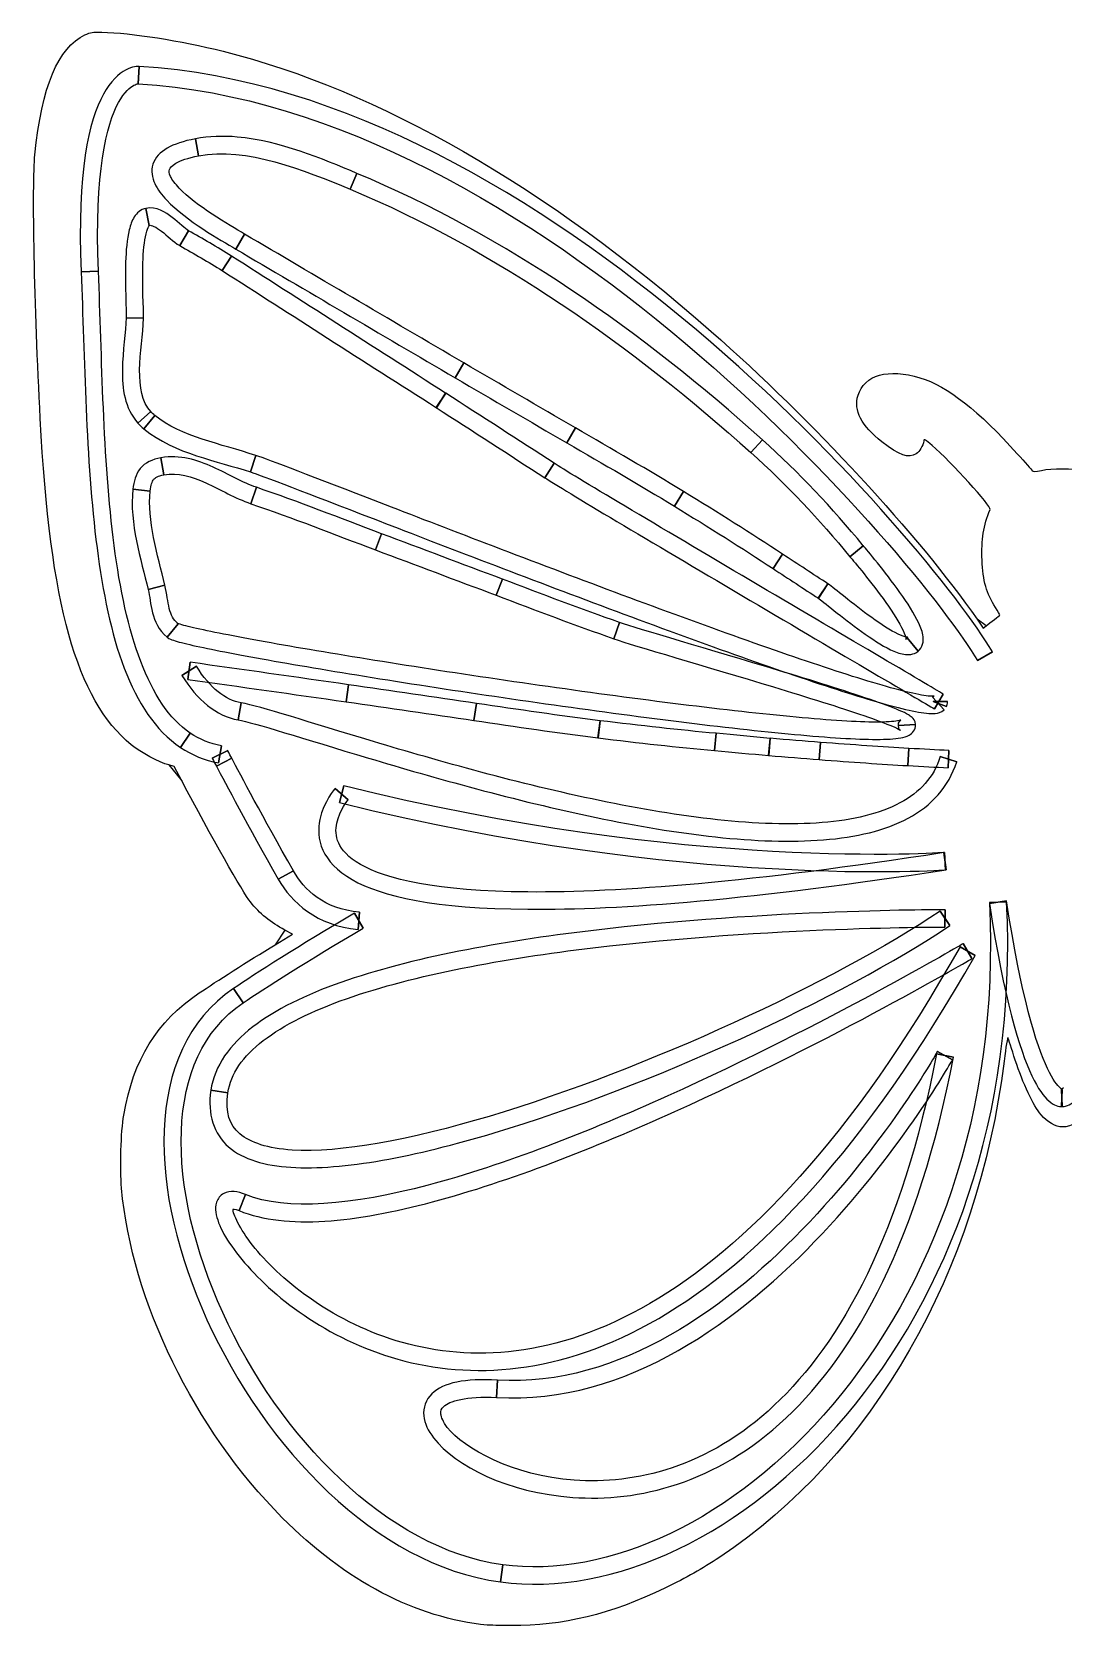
# Model space of a CAD drawing. Extents: x 51.1 to 151.1, y 144.7 to 222.1.
# Drawn here: x 51.1 to 101.1, y 144.7 to 222.1 of the extents above; entities that cross this region are included whole.
import ezdxf

# ---------------------------------------------------------------- set-up
doc = ezdxf.new("R2010")
doc.units = 0
doc.layers.add('Layer_1', color=7, linetype='CONTINUOUS')

msp = doc.modelspace()

# ---------------------------------------------------------------- linework, layer by layer
at = {"layer": 'Layer_1', "color": 5}
for points in [[(56.247919, 219.570617), (56.298663, 220.407705), (56.298682, 220.404612)], [(56.298682, 220.404612), (56.24953, 219.567524)], [(56.298674, 220.404612), (56.298682, 220.404612)], [(59.031217, 216.893965), (59.190131, 216.069961)], [(59.190131, 216.069961), (59.031217, 216.893965), (59.031217, 216.893965)], [(61.065884, 216.979098), (61.065884, 216.979098)], [(66.547334, 214.444858), (66.870066, 215.218028)], [(66.870066, 215.218028), (66.547334, 214.444858)], [(66.870072, 215.218028), (66.870066, 215.218028)], [(56.634515, 213.519197), (56.790147, 212.693601)], [(56.634515, 213.519197), (56.634515, 213.519197)], [(56.790184, 212.69403), (56.634552, 213.518034), (56.634515, 213.517603)], [(58.277647, 211.708976), (58.698663, 212.434758)], [(58.698663, 212.434758), (58.277647, 211.708976)], [(58.698663, 212.434758), (58.698663, 212.434758)], [(60.993799, 211.543571), (61.418097, 212.267677)], [(61.418097, 212.265998), (60.993799, 211.543571)], [(61.418097, 212.265998), (61.418097, 212.265998)], [(54.324642, 210.472134), (53.487515, 210.437745)], [(53.487515, 210.437319), (54.324642, 210.471708)], [(54.324642, 210.472134), (54.324642, 210.472134)], [(60.331965, 210.49671), (60.784108, 211.202782)], [(60.784108, 211.202782), (60.331965, 210.49671)], [(60.784108, 211.202782), (60.784108, 211.202782)], [(56.512996, 208.181971), (55.674232, 208.204606), (55.674525, 208.206547), (56.513298, 208.183913)], [(71.632343, 205.292177), (72.058276, 206.014604)], [(72.056639, 206.016198), (71.633986, 205.2905)], [(72.056639, 206.016198), (72.056639, 206.016198)], [(71.178561, 204.55004), (70.724773, 203.845559)], [(70.72641, 203.843968), (71.176919, 204.55004)], [(71.178561, 204.55004), (71.178561, 204.55004)], [(56.862232, 203.655581), (56.238072, 203.095286)], [(56.238072, 203.096962), (56.863573, 203.653987)], [(56.862232, 203.655581), (56.862232, 203.655581)], [(56.534586, 202.815138), (57.062093, 203.467192)], [(57.060457, 203.468787), (56.536229, 202.813546)], [(57.060457, 203.468787), (57.060457, 203.468787)], [(77.053183, 202.138592), (77.474211, 202.862695)], [(77.472565, 202.86429), (77.054829, 202.136913)], [(77.472565, 202.86429), (77.472565, 202.86429)], [(85.992908, 201.665108), (86.55317, 202.289318)], [(86.55317, 202.289318), (85.992908, 201.665108)], [(86.55317, 202.289318), (86.55317, 202.289318)], [(57.506043, 200.585452), (57.360247, 201.41113), (57.360247, 201.41113), (57.506043, 200.585452)], [(57.360247, 201.41113), (57.360247, 201.41113)], [(61.971806, 201.524279), (61.711338, 200.726448)], [(61.711338, 200.726448), (61.971806, 201.524279)], [(61.971767, 201.524519), (61.971806, 201.524279)], [(76.447052, 201.14583), (75.988347, 200.444705)], [(75.989982, 200.443029), (76.445406, 201.147425)], [(76.447057, 201.14583), (76.447052, 201.14583)], [(56.834377, 199.792566), (56.000526, 199.884328), (56.000526, 199.884328), (56.834377, 199.792566)], [(61.721167, 199.184798), (61.993103, 199.97936)], [(61.993103, 199.97936), (61.721167, 199.184798)], [(61.993103, 199.97936), (61.993103, 199.97936)], [(82.716486, 199.779567), (82.277444, 199.065274)], [(82.279078, 199.063682), (82.714843, 199.779567)], [(82.716486, 199.779567), (82.716486, 199.779567)], [(67.767804, 196.943705), (68.062678, 197.728452)], [(68.062678, 197.728452), (67.767804, 196.943705)], [(68.062678, 197.728452), (68.062678, 197.728452)], [(87.06266, 196.036245), (87.524635, 196.735775)], [(87.522993, 196.737369), (87.064297, 196.034568)], [(87.522993, 196.737369), (87.522993, 196.737369)], [(90.797778, 196.612895), (91.444877, 197.146936)], [(91.444877, 197.146936), (90.797778, 196.612895)], [(91.444868, 197.147272), (91.444877, 197.146936)], [(57.551913, 195.221974), (56.737724, 195.025367)], [(56.737724, 195.025367), (57.551913, 195.221974)], [(57.551913, 195.221974), (57.551913, 195.221974)], [(73.934029, 195.523424), (73.634239, 194.740354)], [(73.635873, 194.738677), (73.930758, 195.523424)], [(73.934029, 195.523424), (73.934029, 195.523424)], [(89.729663, 195.294107), (89.261137, 194.597933)], [(89.266054, 194.594577), (89.724746, 195.297378)], [(89.729705, 195.294023), (89.729663, 195.294107)], [(58.192453, 193.35287), (57.655124, 192.709037)], [(57.655124, 192.708952), (58.192453, 193.352788)], [(58.192444, 193.349684), (58.192453, 193.35287)], [(79.338489, 192.628682), (79.618628, 193.419971)], [(79.615349, 193.419971), (79.340131, 192.628682)], [(79.61534, 193.420392), (79.615349, 193.419971)], [(93.577814, 192.674981), (94.102041, 192.021332)], [(94.10205, 192.020996), (93.577822, 192.674645)], [(96.988571, 191.568819), (97.711026, 191.99642)], [(59.080369, 191.296808), (58.369381, 190.851255)], [(58.783849, 191.488465), (58.665903, 190.657922)], [(58.783849, 191.488465), (58.783849, 191.488465)], [(59.080369, 191.296808), (59.080369, 191.296808)], [(66.467064, 190.400673), (66.347473, 189.570127)], [(66.34911, 189.570127), (66.465427, 190.400673)], [(66.467064, 190.400673), (66.467064, 190.400673)], [(95.37494, 189.176822), (94.806485, 189.792727)], [(95.53054, 189.583296), (94.829382, 189.583296), (94.829416, 189.583296)], [(94.829416, 189.583296), (95.483065, 189.337621)], [(94.896584, 189.222878), (95.325796, 189.943713)], [(61.111748, 188.692027), (61.25755, 189.517704)], [(61.25755, 189.517704), (61.111748, 188.692027)], [(61.25755, 189.517704), (61.25755, 189.517704)], [(72.674246, 189.494808), (72.548104, 188.665856)], [(72.549741, 188.665856), (72.670966, 189.494808)], [(72.674246, 189.494808), (72.674246, 189.494808)], [(58.312044, 187.355371), (58.780578, 188.051628)], [(58.780578, 188.051628), (58.312044, 187.355371)], [(58.780578, 188.051628), (58.780578, 188.051628)], [(78.570173, 187.817279), (78.676652, 188.649501)], [(78.673373, 188.649501), (78.573444, 187.8156)], [(78.673331, 188.649501), (78.673373, 188.649501)], [(84.307186, 188.040054), (84.228593, 187.20456)], [(84.230187, 187.20456), (84.30551, 188.040054)], [(84.307237, 188.040054), (84.307186, 188.040054)], [(93.145328, 188.423704), (93.982458, 188.461448)], [(93.982467, 188.461112), (93.145336, 188.423368)], [(60.151755, 186.606689), (60.300839, 187.43237)], [(86.848098, 186.962075), (86.925096, 187.795974)], [(86.920129, 187.797568), (86.852943, 186.96048)], [(86.920121, 187.797568), (86.920129, 187.797568)], [(89.303705, 186.765552), (89.370891, 187.601046)], [(89.370899, 187.601046), (89.303713, 186.765552)], [(89.37084, 187.601046), (89.370899, 187.601046)], [(93.607295, 186.470641), (93.658041, 187.307729)], [(93.656455, 187.307729), (93.608982, 186.470641)], [(93.656514, 187.307729), (93.656455, 187.307729)], [(60.598984, 187.211187), (59.853601, 186.826193)], [(60.050189, 186.449421), (60.79394, 186.839362)], [(60.79394, 186.839362), (60.050189, 186.449421)], [(60.598984, 187.211187), (60.598984, 187.211187)], [(60.79394, 186.839362), (60.79394, 186.839362)], [(95.979446, 186.660707), (95.179995, 186.912923)], [(95.560097, 186.367475), (95.599436, 187.206239)], [(66.447405, 184.811146), (65.815058, 185.363221), (65.815058, 185.363221)], [(66.232797, 185.494237), (66.029657, 184.680049)], [(66.232814, 185.494237), (66.232797, 185.494237)], [(95.473235, 181.418429), (95.345459, 182.247296)], [(95.440472, 181.415158), (95.378236, 182.252246)], [(63.056304, 180.956521), (63.785307, 181.369362)], [(63.785307, 181.369362), (63.056304, 180.956521)], [(63.785332, 181.369362), (63.785307, 181.369362)], [(98.399081, 179.862185), (97.56195, 179.821088)], [(98.394057, 179.904964), (97.565123, 179.777135)], [(98.394088, 179.90488), (98.394057, 179.904964)], [(98.399081, 179.862018), (98.399081, 179.862185)], [(67.17477, 178.582736), (66.747195, 179.305163), (66.747195, 179.305163)], [(66.927403, 178.525363), (66.994588, 179.362533)], [(95.64197, 178.707123), (95.176715, 179.405058), (95.176715, 179.405058)], [(95.407703, 178.636751), (95.411061, 179.475515), (95.410982, 179.475515)], [(96.870616, 177.263443), (96.139968, 177.676284), (96.139993, 177.676701)], [(96.718281, 177.109866), (96.292348, 177.832378), (96.292348, 177.832378)], [(60.879124, 175.653603), (61.349295, 174.959023)], [(61.349295, 174.959023), (60.879124, 175.653603), (60.879124, 175.653603)], [(95.774662, 172.192023), (95.044023, 172.601508), (95.044031, 172.601508)], [(95.820543, 172.316494), (94.998159, 172.477033), (94.998151, 172.477033)], [(59.781525, 170.714288), (60.610459, 170.591493)], [(60.610459, 170.591493), (59.781525, 170.714288)], [(101.100379, 169.923332), (101.056178, 170.76042)], [(101.098711, 170.760504), (101.057778, 169.923416)], [(61.462333, 165.650583), (61.149442, 164.872462)], [(61.149442, 164.872462), (61.462333, 165.650583)], [(73.698134, 156.642086), (73.648982, 155.805001)], [(73.648982, 155.805001), (73.698134, 156.642086)], [(73.947139, 147.684251), (73.834097, 146.853708)], [(73.835743, 146.853877), (73.947139, 147.684421)]]:
    msp.add_lwpolyline(points, close=True, dxfattribs=at)
at = {"layer": 'Layer_1', "color": 1}
for points in [[(96.966061, 193.576593), (97.263241, 193.150023), (97.406384, 193.261568)], [(58.368051, 185.740685), (58.001755, 186.433433), (57.736974, 186.502442)], [(62.904322, 177.780054), (63.748336, 178.296365), (63.374109, 178.493599)], [(73.199083, 144.758095), (73.199083, 144.75792)]]:
    msp.add_lwpolyline(points, close=True, dxfattribs=at)
for points in [[(53.673454, 221.936678), (53.952544, 222.067341), (54.04785, 222.0832), (54.487101, 222.072038)], [(54.487101, 222.072038), (55.939078, 222.035131), (58.296452, 221.663332), (60.384896, 221.141847)], [(51.244113, 216.114823), (51.576204, 219.435255), (52.364169, 221.32361), (53.673454, 221.936678)], [(60.384896, 221.141847), (67.898047, 219.265809), (76.06076, 214.57897), (84.05953, 207.548385)], [(51.503476, 203.317699), (51.216597, 208.789607), (51.097781, 214.651498), (51.244113, 216.114823)], [(84.05953, 207.548385), (89.005108, 203.201432), (94.112625, 197.672366), (96.966061, 193.576593)], [(91.188294, 204.444813), (91.473367, 205.42551), (92.675521, 205.767323), (94.192804, 205.299108)], [(94.192804, 205.299108), (95.530989, 204.886172), (97.06402, 203.687396), (98.918192, 201.604049)], [(92.34851, 202.186629), (91.348512, 202.967493), (90.971915, 203.700483), (91.188294, 204.444813)], [(55.920846, 187.483407), (53.254128, 189.69155), (51.978089, 194.265701), (51.503476, 203.317699)], [(94.01015, 201.603101), (93.63502, 201.371261), (93.194669, 201.525907), (92.34851, 202.186629)], [(94.382344, 202.236497), (94.34464, 201.992197), (94.176379, 201.705835), (94.01015, 201.603101)], [(94.785725, 202.008885), (94.461141, 202.289911), (94.39623, 202.326535), (94.382344, 202.236497)], [(97.600412, 198.900332), (97.664363, 199.051888), (95.716776, 201.202782), (94.785725, 202.008885)], [(98.918192, 201.604049), (99.283472, 201.193596), (99.610793, 200.826837), (99.645535, 200.789019)], [(99.645535, 200.789019), (99.695827, 200.734274), (99.787239, 200.736893), (100.094014, 200.801889)], [(100.094014, 200.801889), (100.598599, 200.908772), (101.61855, 200.90799), (102.139815, 200.800477)], [(97.205385, 196.444535), (97.165733, 197.431159), (97.279779, 198.14018), (97.600412, 198.900332)], [(97.855399, 194.145254), (97.434296, 194.796787), (97.244642, 195.467646), (97.205385, 196.444535)], [(97.406384, 193.261568), (97.485124, 193.322915), (97.667693, 193.461232), (97.812135, 193.568942)], [(97.812135, 193.568942), (97.956548, 193.676652), (98.074686, 193.774042), (98.074686, 193.785367)], [(98.074686, 193.785367), (98.074686, 193.796656), (97.976021, 193.95864), (97.855399, 194.145254)], [(57.736974, 186.502442), (57.263857, 186.625731), (56.380276, 187.102983), (55.920846, 187.483407)], [(61.702846, 179.853871), (61.344931, 180.304255), (59.805635, 183.021462), (58.368051, 185.740685)], [(63.374109, 178.493599), (62.67163, 178.863849), (62.156151, 179.283392), (61.702846, 179.853871)], [(59.213448, 175.436441), (60.031554, 175.98647), (61.588912, 176.975376), (62.904322, 177.780054)], [(55.556638, 169.514496), (56.021882, 172.207477), (57.165531, 174.059547), (59.213448, 175.436441)], [(98.467709, 173.265582), (98.447106, 173.321959), (98.361339, 172.812982), (98.277378, 172.134529)], [(98.821136, 172.178284), (98.647484, 172.719922), (98.488424, 173.209205), (98.467709, 173.265582)], [(103.577822, 172.61029), (102.826462, 170.138687), (102.017274, 168.93283), (101.111425, 168.934744)], [(98.277378, 172.134529), (97.009862, 161.890731), (91.916964, 153.005368), (84.476034, 148.05589)], [(100.070082, 169.525864), (99.703588, 169.950557), (99.176425, 171.07015), (98.821136, 172.178284)], [(55.448237, 165.970476), (55.36261, 166.916124), (55.41739, 168.708836), (55.556638, 169.514496)], [(101.111425, 168.934744), (100.792684, 168.935308), (100.374995, 169.172527), (100.070082, 169.525864)], [(63.248831, 149.969391), (58.972628, 154.272975), (55.944948, 160.483582), (55.448237, 165.970476)], [(73.199083, 144.75792), (69.751259, 145.086379), (66.309728, 146.888893), (63.248831, 149.969391)], [(84.476034, 148.05589), (83.588276, 147.465394), (82.912749, 147.083375), (81.808695, 146.547514)], [(81.808695, 146.547514), (79.222185, 145.29211), (76.828376, 144.708246), (74.360286, 144.730804)], [(74.360286, 144.730804), (73.828015, 144.735659), (73.305481, 144.747963), (73.199083, 144.758095)]]:
    msp.add_open_spline(points, degree=3, dxfattribs=at)
at = {"layer": 'Layer_1', "color": 5}
for points in [[(55.648312, 220.230563), (55.316456, 220.053079), (54.921858, 219.702057), (54.568731, 219.059228)], [(56.07589, 220.386155), (55.962288, 220.364339), (55.814237, 220.319054), (55.648312, 220.230563)], [(56.298682, 220.404612), (56.298682, 220.404612), (56.189485, 220.404612), (56.07589, 220.386155)], [(83.348822, 207.615134), (75.860125, 213.939333), (66.260427, 219.819659), (56.298674, 220.404612)], [(54.568731, 219.059228), (53.862484, 217.773655), (53.282192, 215.327147), (53.487515, 210.437319)], [(55.304286, 218.654609), (55.594052, 219.182023), (55.868993, 219.396077), (56.044764, 219.490102)], [(56.044764, 219.490102), (56.132648, 219.537072), (56.19658, 219.555524), (56.233159, 219.562235)], [(56.233159, 219.562235), (56.269729, 219.570617), (56.247919, 219.570617), (56.247919, 219.570617)], [(56.24953, 219.567524), (65.912935, 219.000018), (75.392633, 213.234017), (82.806577, 206.972977)], [(54.324642, 210.471708), (54.122659, 215.281937), (54.724757, 217.599696), (55.304286, 218.654609)], [(59.031217, 216.893965), (58.45403, 216.782073), (58.011322, 216.636968), (57.66987, 216.441786)], [(61.065884, 216.979098), (60.380042, 217.03949), (59.697329, 217.022715), (59.031217, 216.893965)], [(66.870066, 215.218028), (65.200067, 215.914623), (63.123389, 216.79843), (61.065884, 216.979098)], [(57.66987, 216.441786), (57.328418, 216.246607), (57.076586, 215.982478), (56.973628, 215.660395)], [(58.085973, 215.712817), (58.306885, 215.83905), (58.670213, 215.969143), (59.190131, 216.069961)], [(59.190131, 216.069961), (61.478087, 216.513166), (64.322009, 215.373033), (66.547334, 214.444858)], [(56.973628, 215.660395), (56.870671, 215.338224), (56.932697, 215.0049), (57.065364, 214.718376)], [(57.825493, 215.070657), (57.751263, 215.230946), (57.748328, 215.327403), (57.77307, 215.404823)], [(57.77307, 215.404823), (57.797821, 215.481988), (57.865058, 215.586498), (58.085973, 215.712817)], [(86.55317, 202.289318), (80.782092, 207.472377), (74.084869, 212.20871), (66.870072, 215.218028)], [(57.065364, 214.718376), (57.198023, 214.431941), (57.399654, 214.169993), (57.640378, 213.917356)], [(58.248155, 214.497281), (58.047438, 214.707977), (57.899749, 214.910288), (57.825493, 215.070657)], [(61.418097, 212.267677), (60.65597, 212.71415), (59.051021, 213.654404), (58.248155, 214.497281)], [(66.547334, 214.444858), (73.643532, 211.485024), (80.272924, 206.802373), (85.992908, 201.665108)], [(57.905771, 213.070374), (57.572264, 213.330224), (57.157067, 213.618003), (56.634515, 213.519197)], [(57.640378, 213.917356), (58.603281, 212.906479), (60.24028, 211.985012), (60.993799, 211.543571)], [(56.067695, 213.101491), (55.950276, 212.915369), (55.878245, 212.708362), (55.821964, 212.47896)], [(56.634515, 213.517603), (56.375732, 213.468115), (56.185113, 213.287614), (56.067695, 213.101491)], [(58.698663, 212.434758), (58.542956, 212.52501), (58.239282, 212.810523), (57.905771, 213.070374)], [(55.821964, 212.47896), (55.709408, 212.020242), (55.665618, 211.468503), (55.646678, 210.901414)], [(56.483857, 210.873911), (56.501806, 211.411979), (56.551378, 211.926981), (56.637846, 212.279429)], [(56.637846, 212.279429), (56.681043, 212.455739), (56.735847, 212.589185), (56.777088, 212.654609)], [(56.777088, 212.654609), (56.818355, 212.720034), (56.818776, 212.699065), (56.790184, 212.69403)], [(56.790147, 212.693601), (56.887025, 212.712059), (57.114305, 212.624821), (57.391373, 212.408506)], [(57.391373, 212.408506), (57.668434, 212.192691), (57.943928, 211.902563), (58.277647, 211.708976)], [(60.784108, 211.202782), (60.089217, 211.647745), (59.380555, 212.03928), (58.698663, 212.434758)], [(72.058276, 206.014604), (68.436575, 208.142632), (64.813665, 210.270997), (61.418097, 212.265998)], [(58.277647, 211.708976), (58.969986, 211.307458), (59.667713, 210.922047), (60.331965, 210.49671)], [(60.993799, 211.543571), (64.389361, 209.54857), (68.010651, 207.420121), (71.632343, 205.292177)], [(55.091324, 197.15021), (54.54059, 201.382025), (54.49966, 206.304313), (54.324642, 210.472134)], [(55.646678, 210.901414), (55.608765, 209.767067), (55.683079, 208.536098), (55.674534, 208.206547)], [(56.513298, 208.183913), (56.525716, 208.660832), (56.447873, 209.797694), (56.483857, 210.873911)], [(60.331965, 210.49671), (63.649092, 208.373629), (67.188066, 206.108378), (70.72641, 203.843968)], [(71.176919, 204.55004), (67.638617, 206.81445), (64.101263, 209.079701), (60.784108, 211.202782)], [(53.487515, 210.437745), (53.661584, 206.292488), (53.698354, 201.350907), (54.25911, 197.04209)], [(55.674525, 208.206547), (55.656745, 207.52782), (55.504021, 206.609709), (55.48941, 205.691849)], [(56.327881, 205.67717), (56.341061, 206.507296), (56.492673, 207.405191), (56.512996, 208.181971)], [(97.711026, 191.99642), (96.194849, 194.549789), (90.83752, 201.290935), (83.348822, 207.615134)], [(82.806577, 206.972977), (90.220515, 200.711854), (95.588195, 193.927257), (96.988571, 191.568819)], [(77.474211, 202.862695), (75.687039, 203.902681), (73.872228, 204.959775), (72.056639, 206.016198)], [(55.48941, 205.691849), (55.474819, 204.773989), (55.596948, 203.814106), (56.238072, 203.096962)], [(56.863573, 203.653987), (56.441063, 204.12663), (56.314662, 204.847045), (56.327881, 205.67717)], [(71.633986, 205.2905), (73.449575, 204.234075), (75.266045, 203.178575), (77.053183, 202.138592)], [(76.445406, 201.147425), (74.7083, 202.269859), (72.942879, 203.410073), (71.178561, 204.55004)], [(57.062093, 203.467192), (56.987694, 203.527585), (56.921885, 203.589149), (56.862232, 203.655581)], [(70.724773, 203.845559), (72.489139, 202.705596), (74.252926, 201.565379), (75.989982, 200.443029)], [(56.238072, 203.095286), (56.327376, 202.995808), (56.426492, 202.902621), (56.534586, 202.815138)], [(56.536229, 202.813546), (58.061581, 201.590375), (60.077711, 201.261998), (61.711338, 200.726448)], [(61.971806, 201.524279), (60.250713, 202.088517), (58.353345, 202.43199), (57.060457, 203.468787)], [(82.714843, 199.779567), (81.027484, 200.804033), (79.267696, 201.83286), (77.472565, 202.86429)], [(77.054829, 202.136913), (78.84642, 201.107499), (80.599974, 200.083117), (82.279078, 199.063682)], [(91.444877, 197.146936), (89.940378, 198.970495), (88.317174, 200.704722), (86.55317, 202.289318)], [(57.360247, 201.41113), (56.939104, 201.33648), (56.586529, 201.172587), (56.356021, 200.888582)], [(59.889641, 200.958954), (59.130074, 201.302427), (58.284869, 201.574605), (57.360247, 201.41113)], [(67.959436, 199.242492), (64.8291, 200.4509), (62.583895, 201.323802), (61.971767, 201.524519)], [(85.992908, 201.665108), (87.720847, 200.112891), (89.315606, 198.409446), (90.797778, 196.612895)], [(56.356021, 200.888582), (56.125519, 200.604491), (56.041804, 200.257998), (56.000526, 199.884328)], [(57.006391, 200.359404), (57.083556, 200.454436), (57.201906, 200.531602), (57.506043, 200.585452)], [(57.506043, 200.585452), (58.186741, 200.705814), (58.846302, 200.510802), (59.543978, 200.195593)], [(61.993103, 199.97936), (61.348053, 200.199451), (60.649211, 200.615563), (59.889641, 200.958954)], [(61.711338, 200.726448), (62.205159, 200.564483), (64.525533, 199.667759), (67.656405, 198.459184)], [(75.988347, 200.444705), (76.903834, 199.846166), (81.224016, 197.284327), (85.547316, 194.73222)], [(85.973254, 195.454647), (81.651009, 198.006167), (77.262696, 200.612628), (76.447057, 201.14583)], [(56.000526, 199.884328), (55.81917, 198.241188), (56.392724, 196.463176), (56.737724, 195.025367)], [(57.551913, 195.221974), (57.196378, 196.703734), (56.682586, 198.417328), (56.834377, 199.792566)], [(56.834377, 199.792566), (56.867758, 200.094775), (56.929257, 200.264371), (57.006391, 200.359404)], [(59.543978, 200.195593), (60.241663, 199.880134), (60.95223, 199.447165), (61.721167, 199.184798)], [(68.062678, 197.728452), (66.053905, 198.482838), (64.040837, 199.280502), (61.993103, 199.97936)], [(87.524635, 196.735775), (86.01106, 197.732982), (84.395465, 198.746712), (82.716486, 199.779567)], [(61.721167, 199.184798), (63.743453, 198.494663), (65.749845, 197.701613), (67.767804, 196.943705)], [(79.009164, 195.027365), (75.065966, 196.502668), (71.089763, 198.034084), (67.959436, 199.242492)], [(82.277444, 199.065274), (83.952515, 198.034852), (85.560199, 197.026156), (87.06266, 196.036245)], [(67.656405, 198.459184), (70.787271, 197.250525), (74.767694, 195.718019), (78.715966, 194.240786)], [(73.930758, 195.523424), (71.994957, 196.250635), (70.028926, 196.990003), (68.062678, 197.728452)], [(54.25911, 197.04209), (54.819866, 192.733277), (55.863758, 189.00673), (58.312044, 187.355371)], [(58.780578, 188.051628), (56.742147, 189.426532), (55.642056, 192.918392), (55.091324, 197.15021)], [(67.767804, 196.943705), (69.734026, 196.205256), (71.700105, 195.465885), (73.635873, 194.738677)], [(89.724746, 195.297378), (89.014204, 195.762054), (88.278157, 196.243421), (87.522993, 196.737369)], [(90.797778, 196.612895), (91.005869, 196.360343), (91.838718, 195.37664), (92.537559, 194.391513)], [(93.222326, 194.876737), (92.49397, 195.90347), (91.63234, 196.919801), (91.444868, 197.147272)], [(87.064297, 196.034568), (87.819411, 195.540705), (88.555393, 195.059338), (89.266054, 194.594577)], [(56.737724, 195.025367), (56.818248, 194.689861), (56.850909, 194.300843), (56.953968, 193.893371)], [(57.76652, 194.099791), (57.686586, 194.415837), (57.652062, 194.804689), (57.551913, 195.221974)], [(79.618628, 193.419971), (77.767222, 194.076138), (75.864319, 194.78657), (73.934029, 195.523424)], [(89.850846, 191.151353), (86.863278, 192.132538), (82.952373, 193.551978), (79.009164, 195.027365)], [(95.325796, 189.943713), (94.580569, 190.387671), (90.295499, 192.903208), (85.973254, 195.454647)], [(90.557003, 194.645324), (90.180171, 194.945935), (89.910584, 195.172402), (89.729705, 195.294023)], [(73.634239, 194.740354), (75.56831, 194.002074), (77.478026, 193.288117), (79.338489, 192.628682)], [(78.715966, 194.240786), (82.664249, 192.763472), (86.579558, 191.343191), (89.588775, 190.354959)], [(85.547316, 194.73222), (89.870607, 192.18011), (94.168612, 189.656606), (94.896584, 189.222878)], [(89.261137, 194.597933), (89.337969, 194.545928), (89.653872, 194.29363), (90.034378, 193.99008)], [(91.851192, 193.654238), (91.392581, 193.983956), (90.933834, 194.344709), (90.557003, 194.645324)], [(92.537559, 194.391513), (92.886982, 193.898905), (93.201174, 193.40479), (93.373044, 193.036657)], [(94.133168, 193.392545), (93.919904, 193.849251), (93.586503, 194.36333), (93.222326, 194.876737)], [(56.953968, 193.893371), (57.057028, 193.485983), (57.24985, 193.046721), (57.655124, 192.708952)], [(58.192453, 193.352788), (57.952299, 193.552915), (57.846462, 193.783744), (57.76652, 194.099791)], [(90.034378, 193.99008), (90.414876, 193.68653), (90.88433, 193.318566), (91.362962, 192.974421)], [(93.128998, 192.854728), (92.77249, 193.02567), (92.309812, 193.324521), (91.851192, 193.654238)], [(57.655124, 192.709037), (57.792648, 192.594293), (57.857585, 192.591525), (57.964745, 192.555039)], [(58.235054, 193.349684), (58.160991, 193.374858), (58.107495, 193.423493), (58.192444, 193.349684)], [(58.569242, 193.252975), (58.424513, 193.290719), (58.309152, 193.32427), (58.235054, 193.349684)], [(59.784796, 192.979453), (59.271809, 193.085052), (58.858709, 193.178155), (58.569242, 193.252975)], [(63.92784, 192.212737), (62.23751, 192.504459), (60.810781, 192.768168), (59.784796, 192.979453)], [(87.331316, 191.092485), (84.041113, 192.091704), (80.491731, 193.115583), (79.61534, 193.420392)], [(91.362962, 192.974421), (91.841597, 192.630359), (92.325975, 192.309365), (92.766913, 192.097994)], [(93.548381, 192.704002), (93.460085, 192.719101), (93.307253, 192.769426), (93.128998, 192.854728)], [(93.373044, 193.036657), (93.458984, 192.852631), (93.506358, 192.697375), (93.515575, 192.623817)], [(93.515575, 192.623817), (93.524804, 192.550004), (93.514728, 192.623901), (93.577814, 192.674981)], [(93.577822, 192.674645), (93.624205, 192.711551), (93.636617, 192.689744), (93.548381, 192.704002)], [(94.102041, 192.021332), (94.332549, 192.205944), (94.375712, 192.505969), (94.347772, 192.728998)], [(94.347772, 192.728998), (94.319832, 192.952109), (94.2398, 193.164148), (94.133168, 193.392545)], [(57.964745, 192.555039), (58.071907, 192.518971), (58.201092, 192.481227), (58.357917, 192.440378)], [(58.357917, 192.440378), (58.671573, 192.359019), (59.093656, 192.265832), (59.614427, 192.158554)], [(59.614427, 192.158554), (60.65597, 191.944166), (62.089594, 191.67962), (63.785307, 191.386975)], [(76.143979, 190.307486), (71.741324, 190.933706), (67.308487, 191.629294), (63.92784, 192.212737)], [(79.340131, 192.628682), (80.323199, 192.286801), (83.805319, 191.285987), (87.087227, 190.289283)], [(92.766913, 192.097994), (92.987382, 191.992311), (93.195194, 191.912713), (93.41073, 191.876814)], [(93.41073, 191.876814), (93.62626, 191.840746), (93.88672, 191.848295), (94.10205, 192.020996)], [(66.465427, 190.400673), (63.883896, 190.766289), (61.303112, 191.131739), (58.783849, 191.488465)], [(61.25755, 189.517704), (60.492327, 189.652829), (59.754651, 190.220757), (59.080369, 191.296808)], [(63.785307, 191.386975), (67.176743, 190.801686), (71.615198, 190.104252), (76.026024, 189.476858)], [(93.520441, 190.057017), (92.608863, 190.27912), (91.344637, 190.660758), (89.850846, 191.151353)], [(58.369381, 190.851255), (59.120662, 189.652242), (60.042422, 188.88083), (61.111748, 188.692027)], [(58.665903, 190.657922), (61.185098, 190.301196), (63.767544, 189.935746), (66.34911, 189.570127)], [(72.670966, 189.494808), (70.624666, 189.793825), (68.54595, 190.097375), (66.467064, 190.400673)], [(91.751209, 189.690156), (90.564947, 190.097626), (88.97642, 190.592833), (87.331316, 191.092485)], [(89.588775, 190.354959), (91.093392, 189.86076), (92.370052, 189.474592), (93.322267, 189.242591)], [(66.347473, 189.570127), (68.426341, 189.266831), (70.50355, 188.964876), (72.549741, 188.665856)], [(88.181555, 188.823291), (84.921999, 189.124744), (80.546629, 189.681263), (76.143979, 190.307486)], [(87.087227, 190.289283), (88.728186, 189.790974), (90.311179, 189.297529), (91.47764, 188.896852)], [(93.192837, 189.152842), (92.834844, 189.306086), (92.344342, 189.48642), (91.751209, 189.690156)], [(94.595117, 189.848917), (94.34613, 189.87491), (93.976235, 189.945965), (93.520441, 190.057017)], [(94.860502, 189.840535), (94.814201, 189.832153), (94.719606, 189.832153), (94.595117, 189.848917)], [(94.806485, 189.792727), (94.889272, 189.869054), (94.906826, 189.844729), (94.860502, 189.840535)], [(95.483065, 189.337621), (95.50663, 189.400528), (95.53054, 189.479878), (95.53054, 189.583296)], [(67.679339, 187.638705), (64.525946, 188.582064), (62.201369, 189.35121), (61.25755, 189.517704)], [(78.676652, 188.649501), (76.727945, 188.896852), (74.717275, 189.185639), (72.674246, 189.494808)], [(76.026024, 189.476858), (80.436858, 188.849461), (84.819453, 188.291516), (88.104557, 187.987716)], [(92.087051, 188.584077), (91.163831, 188.584077), (89.811332, 188.672567), (88.181555, 188.823291)], [(91.47764, 188.896852), (92.060866, 188.696472), (92.542459, 188.518316), (92.863563, 188.380761)], [(93.636795, 188.934932), (93.515962, 189.007066), (93.371837, 189.076179), (93.192837, 189.152842)], [(93.322267, 189.242591), (93.798373, 189.126589), (94.191678, 189.04783), (94.508328, 189.014866)], [(93.812081, 188.808782), (93.75236, 188.86414), (93.697211, 188.898864), (93.636795, 188.934932)], [(93.982458, 188.461448), (93.97306, 188.674746), (93.871816, 188.753339), (93.812081, 188.808782)], [(94.508328, 189.014866), (94.666655, 188.998102), (94.804538, 188.992204), (94.939177, 189.004791)], [(94.939177, 189.004791), (95.073814, 189.017378), (95.220011, 189.034148), (95.37494, 189.176822)], [(60.300839, 187.43237), (59.734941, 187.534532), (59.235238, 187.744976), (58.780578, 188.051628)], [(61.111748, 188.692027), (61.825587, 188.566127), (64.275163, 187.780624), (67.438521, 186.83433)], [(72.548104, 188.665856), (74.595059, 188.3561), (76.611909, 188.065888), (78.570173, 187.817279)], [(84.30551, 188.040054), (82.51348, 188.200257), (80.625473, 188.413219), (78.673331, 188.649501)], [(86.925096, 187.795974), (86.078842, 187.874818), (85.205762, 187.956177), (84.307237, 188.040054)], [(93.109296, 188.64279), (92.906139, 188.606722), (92.548665, 188.583238), (92.087051, 188.584077)], [(92.863563, 188.380761), (93.024119, 188.31198), (93.146186, 188.252011), (93.207592, 188.215356)], [(93.268199, 188.68389), (93.274916, 188.68389), (93.210829, 188.661228), (93.109296, 188.64279)], [(93.145336, 188.423368), (93.138619, 188.569147), (93.261406, 188.680114), (93.268199, 188.68389)], [(93.24198, 188.194387), (93.229901, 188.205281), (93.15323, 188.243875), (93.145328, 188.423704)], [(93.207592, 188.215356), (93.238289, 188.196899), (93.254057, 188.182644), (93.24198, 188.194387)], [(93.672843, 187.950056), (93.807607, 188.023865), (93.993219, 188.218376), (93.982467, 188.461112)], [(58.312044, 187.355371), (58.856344, 186.988327), (59.470747, 186.729654), (60.151755, 186.606689)], [(78.647163, 184.776758), (74.752059, 185.585914), (70.832732, 186.695347), (67.679339, 187.638705)], [(78.573444, 187.8156), (80.530113, 187.578818), (82.424755, 187.365938), (84.230187, 187.20456)], [(89.370891, 187.601046), (88.585328, 187.663953), (87.767137, 187.730467), (86.920121, 187.797568)], [(88.104557, 187.987716), (89.74711, 187.835815), (91.111677, 187.746822), (92.085417, 187.745227)], [(93.658041, 187.307729), (92.378471, 187.386574), (90.937105, 187.475062), (89.37084, 187.601046)], [(92.085417, 187.745227), (92.572284, 187.744381), (92.957915, 187.763685), (93.258369, 187.817363)], [(93.258369, 187.817363), (93.408602, 187.844203), (93.53808, 187.876077), (93.672843, 187.950056)], [(95.599436, 187.206239), (95.003645, 187.234755), (94.355624, 187.267468), (93.656514, 187.307729)], [(59.853601, 186.826193), (59.853601, 186.826193), (59.924476, 186.689728), (60.050189, 186.449421)], [(60.79394, 186.839362), (60.669023, 187.078074), (60.598984, 187.211187), (60.598984, 187.211187)], [(63.785307, 181.369362), (62.304738, 183.979009), (61.215888, 186.034904), (60.79394, 186.839362)], [(67.438521, 186.83433), (70.601888, 185.888036), (74.542108, 184.773402), (78.476794, 183.956027)], [(84.228593, 187.20456), (85.127372, 187.120684), (86.001891, 187.04075), (86.848098, 186.962075)], [(86.852943, 186.96048), (87.699223, 186.893379), (88.517758, 186.828375), (89.303705, 186.765552)], [(89.303713, 186.765552), (90.879792, 186.638815), (92.327961, 186.549319), (93.607295, 186.470641)], [(95.179995, 186.912923), (94.85941, 185.899864), (94.201192, 185.18272), (93.225606, 184.658744)], [(93.622058, 183.919959), (94.746699, 184.523954), (95.591207, 185.433762), (95.979446, 186.660707)], [(60.050189, 186.449421), (60.475218, 185.63909), (61.569671, 183.576904), (63.056304, 180.956521)], [(93.608982, 186.470641), (94.310448, 186.430382), (94.961154, 186.395991), (95.560097, 186.367475)], [(65.815058, 185.363221), (65.815058, 185.363221), (65.256701, 184.740103), (65.072946, 183.856047)], [(95.378236, 182.252246), (95.378236, 182.252246), (82.874869, 181.320966), (66.232814, 185.494237)], [(65.893685, 183.685692), (66.023247, 184.30898), (66.447405, 184.811146), (66.447405, 184.811146)], [(66.029657, 184.680049), (82.796597, 180.475491), (95.440472, 181.415158), (95.440472, 181.415158)], [(89.441336, 183.705321), (86.41693, 183.462917), (82.542276, 183.967519), (78.647163, 184.776758)], [(93.225606, 184.658744), (92.250023, 184.134852), (90.953545, 183.826521), (89.441336, 183.705321)], [(65.072946, 183.856047), (64.981068, 183.414017), (64.986402, 182.890545), (65.220384, 182.371852)], [(65.98543, 182.71583), (65.834929, 183.04949), (65.828906, 183.374009), (65.893685, 183.685692)], [(78.476794, 183.956027), (82.411468, 183.138568), (86.336166, 182.613919), (89.508505, 182.868233)], [(89.508505, 182.868233), (91.094676, 182.995306), (92.497416, 183.315967), (93.622058, 183.919959)], [(67.051899, 181.670645), (66.440208, 182.020578), (66.135927, 182.382254), (65.98543, 182.71583)], [(65.220384, 182.371852), (65.454366, 181.853077), (65.907265, 181.359044), (66.634162, 180.943353)], [(95.345459, 182.247296), (86.074781, 180.814016), (79.619701, 180.303208), (75.169243, 180.338856)], [(66.994588, 179.362533), (65.280834, 179.502775), (64.307943, 180.447728), (63.785332, 181.369362)], [(75.169243, 180.338856), (70.718784, 180.374085), (68.275287, 180.970949), (67.051899, 181.670645)], [(75.162692, 179.500091), (79.683717, 179.464026), (86.174292, 179.980704), (95.473235, 181.418429)], [(63.056304, 180.956521), (63.683978, 179.849604), (64.926941, 178.689092), (66.927403, 178.525363)], [(66.634162, 180.943353), (68.087951, 180.111802), (70.641662, 179.536241), (75.162692, 179.500091)], [(97.56195, 179.821088), (98.07531, 169.492545), (94.727951, 161.098694), (89.967209, 155.467398)], [(90.607749, 154.925137), (95.508724, 160.722258), (98.922527, 169.330411), (98.399081, 179.862018)], [(97.565123, 179.777135), (98.286039, 175.10052), (99.018742, 172.69654), (99.624354, 171.41734)], [(100.382883, 171.776078), (99.840706, 172.921243), (99.108474, 175.27054), (98.394088, 179.90488)], [(66.747195, 179.305163), (64.125529, 177.757476), (61.898617, 176.345247), (60.879124, 175.653603)], [(95.176715, 179.405058), (90.008761, 175.955222), (80.898238, 171.727262), (73.291855, 169.449599)], [(95.410982, 179.475515), (95.410982, 179.475515), (86.903413, 179.501508), (78.22451, 178.459772)], [(61.349295, 174.959023), (62.337625, 175.629529), (64.566408, 177.042932), (67.17477, 178.582736)], [(78.22451, 178.459772), (73.885052, 177.938984), (69.503282, 177.153566), (66.090275, 175.948429)], [(73.532673, 168.646902), (81.235194, 170.953335), (90.359515, 175.180875), (95.64197, 178.707123)], [(78.324439, 177.627549), (86.93724, 178.661327), (95.407711, 178.636751), (95.407703, 178.636751)], [(66.368769, 175.158816), (69.676343, 176.326711), (74.018038, 177.110705), (78.324439, 177.627549)], [(96.139993, 177.676701), (90.852492, 168.324983), (85.709833, 163.058468), (81.093025, 160.369054)], [(81.515653, 159.644527), (86.309477, 162.43711), (91.534917, 167.826505), (96.870616, 177.263443)], [(96.292348, 177.832378), (96.292348, 177.832378), (89.659954, 173.921639), (81.961279, 170.447308)], [(82.305299, 169.683866), (90.054357, 173.181009), (96.718281, 177.109866), (96.718281, 177.109866)], [(60.879124, 175.653603), (58.656844, 174.14668), (57.626337, 171.628707), (57.514236, 168.768187)], [(66.090275, 175.948429), (64.383776, 175.345859), (62.917857, 174.640879), (61.814538, 173.787603)], [(58.351366, 168.735475), (58.456472, 171.417424), (59.384336, 173.626646), (61.349295, 174.959023)], [(62.327302, 173.124141), (63.321932, 173.893287), (64.714986, 174.574867), (66.368769, 175.158816)], [(61.814538, 173.787603), (60.71123, 172.934411), (59.958992, 171.912631), (59.781525, 170.714288)], [(60.610459, 170.591493), (60.747907, 171.519501), (61.332669, 172.35491), (62.327302, 173.124141)], [(95.044031, 172.601508), (95.044031, 172.601508), (92.705431, 168.423958), (88.848314, 164.335151)], [(94.998151, 172.477033), (93.308503, 163.735601), (90.359684, 158.457173), (87.126549, 155.424873)], [(87.699929, 154.812239), (91.101452, 158.002395), (94.108341, 163.458388), (95.820543, 172.316494)], [(89.457728, 163.7585), (93.394451, 167.931686), (95.774671, 172.192023), (95.774662, 172.192023)], [(101.000481, 170.829197), (100.877426, 170.936645), (100.653971, 171.203455), (100.382883, 171.776078)], [(99.624354, 171.41734), (99.927159, 170.777782), (100.198809, 170.414932), (100.448375, 170.196937)], [(59.781525, 170.714288), (59.609612, 169.553522), (59.926079, 168.590286), (60.644857, 167.968677)], [(61.19366, 168.602698), (60.689606, 169.038604), (60.467474, 169.625906), (60.610459, 170.591493)], [(81.961279, 170.447308), (78.11194, 168.710143), (73.99655, 167.083194), (70.329975, 166.110981)], [(101.056178, 170.76042), (101.126465, 170.76042), (101.12353, 170.721837), (101.000481, 170.829197)], [(101.156081, 170.829282), (101.032959, 170.721668), (101.030905, 170.763857), (101.098711, 170.760504)], [(70.544583, 165.300063), (74.284665, 166.29182), (78.430769, 167.935378), (82.305299, 169.683866)], [(100.448375, 170.196937), (100.697939, 169.978859), (100.945041, 169.915198), (101.100379, 169.923332)], [(101.057778, 169.923416), (101.21092, 169.915034), (101.458547, 169.978774), (101.708148, 170.197022)], [(57.514236, 168.768187), (57.402135, 165.907665), (58.183797, 162.676243), (59.594767, 159.577847)], [(60.358175, 159.925177), (58.990337, 162.928792), (58.246261, 166.053441), (58.351366, 168.735475)], [(73.291855, 169.449599), (69.488654, 168.31081), (66.049124, 167.665294), (63.7247, 167.81468)], [(60.644857, 167.968677), (61.363646, 167.347069), (62.407092, 167.058784), (63.670632, 166.977592)], [(63.7247, 167.81468), (62.562483, 167.889331), (61.697706, 168.166792), (61.19366, 168.602698)], [(63.670632, 166.977592), (66.197728, 166.815207), (69.681409, 167.493683), (73.532673, 168.646902)], [(60.407327, 165.702588), (60.241454, 165.613846), (60.114363, 165.448441), (60.06003, 165.283206)], [(61.462333, 165.650583), (61.082205, 165.803827), (60.739076, 165.880572), (60.407327, 165.702588)], [(70.329975, 166.110981), (66.663401, 165.138686), (63.442983, 164.852498), (61.462333, 165.650583)], [(60.06003, 165.283206), (60.005677, 165.118052), (60.005256, 164.956926), (60.027233, 164.795043)], [(60.857836, 164.908528), (60.854477, 164.935367), (60.857836, 164.932009), (60.857836, 164.949628)], [(60.857836, 164.949628), (60.862859, 164.941246), (60.918479, 164.965573), (61.149442, 164.872462)], [(61.930867, 163.042613), (61.260996, 163.855545), (60.899195, 164.604309), (60.857836, 164.908528)], [(61.149442, 164.872462), (63.472156, 163.936484), (66.804489, 164.308309), (70.544583, 165.300063)], [(60.027233, 164.795043), (60.115269, 164.147434), (60.559304, 163.387262), (61.283743, 162.50807)], [(88.848314, 164.335151), (84.991205, 160.246259), (79.649343, 156.3018), (73.698134, 156.642086)], [(73.648982, 155.805001), (79.994227, 155.442151), (85.520996, 159.585227), (89.457728, 163.7585)], [(61.283743, 162.50807), (62.732635, 160.749684), (65.360886, 158.644385), (68.858833, 157.662277)], [(69.086575, 158.470342), (65.785416, 159.397176), (63.270601, 161.416668), (61.930867, 163.042613)], [(81.093025, 160.369054), (76.476214, 157.679555), (72.387725, 157.543507), (69.086575, 158.470342)], [(59.594767, 159.577847), (62.416696, 153.381057), (67.760161, 147.674523), (73.835743, 146.853877)], [(73.947139, 147.684421), (68.325221, 148.443754), (63.093848, 153.917781), (60.358175, 159.925177)], [(68.858833, 157.662277), (72.356791, 156.680167), (76.721837, 156.851947), (81.515653, 159.644527)], [(73.698134, 156.642086), (72.109683, 156.732841), (71.088998, 156.539171), (70.506898, 155.978624)], [(70.506898, 155.978624), (70.215853, 155.69831), (70.075253, 155.300317), (70.112091, 154.920356)], [(71.088453, 155.374127), (71.344336, 155.620473), (72.163322, 155.889885), (73.648982, 155.805001)], [(70.112091, 154.920356), (70.148913, 154.540313), (70.328827, 154.18283), (70.593726, 153.840782)], [(70.947576, 155.00222), (70.932223, 155.160998), (70.960502, 155.250914), (71.088453, 155.374127)], [(71.257197, 154.355113), (71.057194, 154.613453), (70.962957, 154.843526), (70.947576, 155.00222)], [(73.834097, 146.853708), (79.312705, 146.112745), (85.706766, 149.128018), (90.607749, 154.925137)], [(89.967209, 155.467398), (85.206459, 149.836187), (79.036709, 146.99588), (73.947139, 147.684251)], [(77.348077, 150.955853), (80.509999, 150.726201), (84.298412, 151.621999), (87.699929, 154.812239)], [(87.126549, 155.424873), (83.893414, 152.392573), (80.367316, 151.578049), (77.408676, 151.792939)], [(77.408676, 151.792939), (74.450036, 152.007916), (72.057192, 153.322007), (71.257197, 154.355113)], [(70.593726, 153.840782), (71.653335, 152.472338), (74.186144, 151.185506), (77.348077, 150.955853)]]:
    msp.add_open_spline(points, degree=3, dxfattribs=at)

doc.saveas('drawing.dxf')
